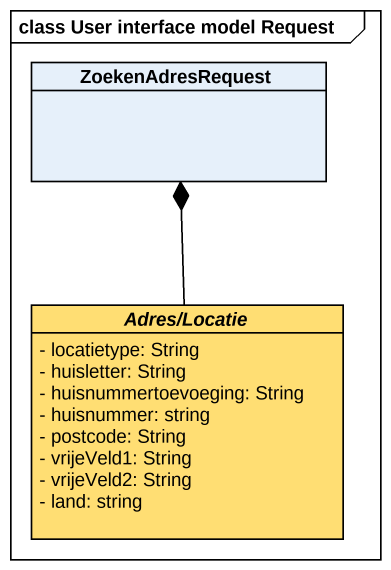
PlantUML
@startuml
mainframe class User interface model Request
hide circle
hide empty members
skinparam classAttributeIconSize 0
class ZoekenAdresRequest
abstract class "Adres/Locatie" as Adres_Locatie #FFDE73 {
  - locatietype: String
  - huisletter: String
  - huisnummertoevoeging: String
  - huisnummer: string
  - postcode: String
  - vrijeVeld1: String
  - vrijeVeld2: String
  - land: string
}
Adres_Locatie -up-* ZoekenAdresRequest
@enduml
